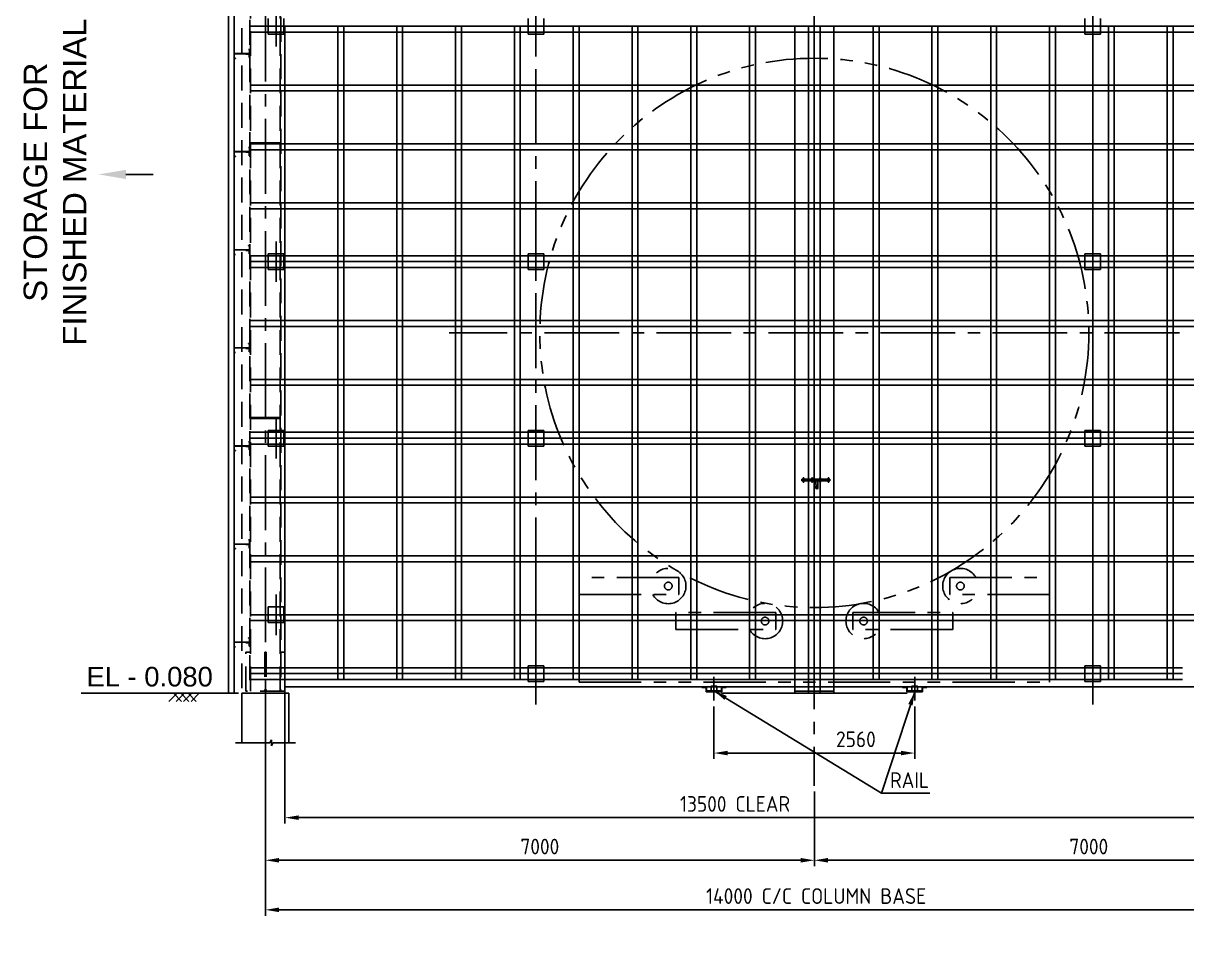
# Model space of a CAD drawing. Header units: millimetres. Extents: x -66 to 3621, y -1 to 3307.
# Drawn here: x 1329.3 to 1626, y 2912.9 to 3148 of the extents above; entities that cross this region are included whole.
import ezdxf
from ezdxf.enums import TextEntityAlignment as Align

# ---------------------------------------------------------------- set-up
doc = ezdxf.new("R2010")
doc.units = ezdxf.units.MM
for name, pattern in [('CENTER2', [28.575, 19.05, -3.175, 3.175, -3.175]), ('DASHED2', [9.525, 6.35, -3.175]), ('PHANTOM2', [31.75, 15.875, -3.175, 3.175, -3.175, 3.175, -3.175])]:
    doc.linetypes.add(name, pattern=pattern)
doc.styles.add('ACISOTS', font='isocp.shx')
doc.styles.get("Standard").update_dxf_attribs({"font": 'arial.ttf'})
doc.dimstyles.new('ISO-25', dxfattribs={"dimtxt": 4, "dimasz": 3.5, "dimexe": 1.5, "dimexo": 1.5, "dimgap": 1.5, "dimtad": 1, "dimtxsty": 'Standard', "dimcen": 0, "dimadec": 0, "dimazin": 0, "dimtfac": 1, "dimtmove": 0, "dimatfit": 3, "dimfxl": 1, "dimarcsym": 0})

# ---------------------------------------------------------------- blocks, each defined once
blk = doc.blocks.new('A$7E95131028261A5')
blk.add_line((3.5, 0.58), (0, 0.58))
blk.add_solid([(3.5, 0), (3.5, 1.17), (7, 0.58)])
blk = doc.blocks.new('*D6200')
at = {"color": 0, "lineweight": -2}
for p, q in [((1532.55, 3197.28), (1717.8, 3197.28)), ((1716.3, 2980.78), (1716.3, 3193.78)), ((1705.19, 2977.28), (1717.8, 2977.28))]:
    blk.add_line(p, q, dxfattribs=at)
at = {"color": 0}
for points in [[(1716.88, 3193.78), (1715.72, 3193.78), (1716.3, 3197.28)], [(1715.72, 2980.78), (1716.88, 2980.78), (1716.3, 2977.28)]]:
    blk.add_solid(points, dxfattribs=at)
at = {"layer": 'Defpoints', "color": 0}
for p in [(1531.05, 3197.28), (1716.3, 3197.28), (1703.69, 2977.28)]:
    blk.add_point(p, dxfattribs=at)
at = {"color": 0, "insert": (1712.8, 3087.28), "char_height": 4, "attachment_point": 5, "rotation": 90, "style": 'ACISOTS'}
blk.add_mtext('11000', dxfattribs=at)
blk = doc.blocks.new('*D6206')
at = {"color": 0, "lineweight": -2}
for p, q in [((1391.05, 2969.06), (1391.05, 2920.58)), ((1671.05, 2960.23), (1671.05, 2920.58)), ((1394.55, 2922.08), (1667.55, 2922.08))]:
    blk.add_line(p, q, dxfattribs=at)
at = {"color": 0}
for points in [[(1394.55, 2922.66), (1394.55, 2921.5), (1391.05, 2922.08)], [(1667.55, 2921.5), (1667.55, 2922.66), (1671.05, 2922.08)]]:
    blk.add_solid(points, dxfattribs=at)
at = {"layer": 'Defpoints', "color": 0}
for p in [(1391.05, 2970.56), (1671.05, 2961.73), (1671.05, 2922.08)]:
    blk.add_point(p, dxfattribs=at)
at = {"color": 0, "insert": (1531.51, 2925.58), "char_height": 4, "attachment_point": 5, "style": 'ACISOTS'}
blk.add_mtext('14000 C/C COLUMN BASE', dxfattribs=at)
blk = doc.blocks.new('*D6207')
at = {"color": 0, "lineweight": -2}
for p, q in [((1396.05, 2975.78), (1396.05, 2944.07)), ((1666.05, 2975.78), (1666.05, 2944.07)), ((1662.55, 2945.57), (1399.55, 2945.57))]:
    blk.add_line(p, q, dxfattribs=at)
at = {"color": 0}
for points in [[(1399.55, 2946.15), (1399.55, 2944.99), (1396.05, 2945.57)], [(1662.55, 2944.99), (1662.55, 2946.15), (1666.05, 2945.57)]]:
    blk.add_solid(points, dxfattribs=at)
at = {"layer": 'Defpoints', "color": 0}
for p in [(1396.05, 2977.28), (1666.05, 2977.28), (1396.05, 2945.57)]:
    blk.add_point(p, dxfattribs=at)
at = {"color": 0, "insert": (1510.83, 2949.07), "char_height": 4, "attachment_point": 5, "style": 'ACISOTS'}
blk.add_mtext('13500 CLEAR', dxfattribs=at)
blk = doc.blocks.new('*D6208')
at = {"color": 0, "lineweight": -2}
for p, q in [((1671.05, 2960.23), (1671.05, 2933.21)), ((1531.05, 2952.22), (1531.05, 2933.21)), ((1534.55, 2934.71), (1667.55, 2934.71))]:
    blk.add_line(p, q, dxfattribs=at)
at = {"color": 0}
for points in [[(1534.55, 2935.3), (1534.55, 2934.13), (1531.05, 2934.71)], [(1667.55, 2934.13), (1667.55, 2935.3), (1671.05, 2934.71)]]:
    blk.add_solid(points, dxfattribs=at)
at = {"layer": 'Defpoints', "color": 0}
for p in [(1671.05, 2961.73), (1531.05, 2953.72), (1671.05, 2934.71)]:
    blk.add_point(p, dxfattribs=at)
at = {"color": 0, "insert": (1601.05, 2938.21), "char_height": 4, "attachment_point": 5, "style": 'ACISOTS'}
blk.add_mtext('7000', dxfattribs=at)
blk = doc.blocks.new('*D6209')
at = {"color": 0, "lineweight": -2}
for p, q in [((1391.05, 2969.06), (1391.05, 2933.21)), ((1531.05, 2952.22), (1531.05, 2933.21)), ((1527.55, 2934.71), (1394.55, 2934.71))]:
    blk.add_line(p, q, dxfattribs=at)
at = {"color": 0}
for points in [[(1394.55, 2935.3), (1394.55, 2934.13), (1391.05, 2934.71)], [(1527.55, 2934.13), (1527.55, 2935.3), (1531.05, 2934.71)]]:
    blk.add_solid(points, dxfattribs=at)
at = {"layer": 'Defpoints', "color": 0}
for p in [(1391.05, 2970.56), (1531.05, 2953.72), (1391.05, 2934.71)]:
    blk.add_point(p, dxfattribs=at)
at = {"color": 0, "insert": (1461.05, 2938.21), "char_height": 4, "attachment_point": 5, "style": 'ACISOTS'}
blk.add_mtext('7000', dxfattribs=at)
blk = doc.blocks.new('*D6210')
at = {"color": 0, "lineweight": -2}
for p, q in [((1505.45, 2973.9), (1505.45, 2960.54)), ((1556.65, 2973.9), (1556.65, 2960.54)), ((1508.95, 2962.04), (1553.15, 2962.04))]:
    blk.add_line(p, q, dxfattribs=at)
at = {"color": 0}
for points in [[(1508.95, 2962.62), (1508.95, 2961.46), (1505.45, 2962.04)], [(1553.15, 2961.46), (1553.15, 2962.62), (1556.65, 2962.04)]]:
    blk.add_solid(points, dxfattribs=at)
at = {"layer": 'Defpoints', "color": 0}
for p in [(1505.45, 2975.4), (1556.65, 2975.4), (1556.65, 2962.04)]:
    blk.add_point(p, dxfattribs=at)
at = {"color": 0, "insert": (1541.65, 2965.54), "char_height": 4, "attachment_point": 5, "style": 'ACISOTS'}
blk.add_mtext('2560', dxfattribs=at)
blk = doc.blocks.new('A$7E9510B2D7BB')
at = {"color": 4}
for p, q in [((61, 200), (0, 200)), ((0, 200), (0, 183)), ((0, 183), (1.8, 183)), ((1.8, 183), (1.8, 198.2)), ((59.2, 198.2), (1.8, 198.2)), ((59.2, 198.2), (59.2, 0)), ((61, 200), (61, 1.8)), ((59.2, 0), (114.2, 0)), ((61, 1.8), (112.4, 1.8)), ((112.4, 1.8), (112.4, 17)), ((112.4, 17), (114.2, 17)), ((114.2, 0), (114.2, 17))]:
    blk.add_line(p, q, dxfattribs=at)
blk = doc.blocks.new('A$7E96CD2D2E318')
for p, q in [((0, 1), (0, 0)), ((0, 1), (0.12, 1)), ((0, 0), (1, 0)), ((0.12, 1), (0.12, 0.12)), ((1, 0.12), (0.12, 0.12)), ((1, 0), (1, 0.12))]:
    blk.add_line(p, q)
blk = doc.blocks.new('A$7E96DB8213A1')
for p, q in [((0, 1.99), (0.27, 1.99)), ((0, 1.99), (0, 1.59)), ((0.27, 1.59), (0, 1.59)), ((0.39, 1.99), (2.03, 1.99)), ((2.03, 1.59), (0.39, 1.59)), ((2.15, 1.99), (3.68, 1.99)), ((3.68, 1.59), (2.15, 1.59)), ((2.85, 1.59), (2.85, 0.85)), ((2.85, 0.85), (2.89, 0.83)), ((2.85, 0.53), (2.89, 0.55)), ((2.85, 0.53), (2.85, 0.18)), ((2.85, 0.18), (2.96, 0)), ((2.89, 0.83), (2.89, 0.55)), ((2.96, 0), (3.17, 0)), ((3.28, 0.18), (3.17, 0)), ((3.28, 0.85), (3.24, 0.83)), ((3.24, 0.83), (3.24, 0.55)), ((3.28, 0.53), (3.24, 0.55)), ((3.28, 1.59), (3.28, 0.85)), ((3.28, 0.53), (3.28, 0.18)), ((3.8, 1.99), (5.37, 1.99)), ((5.37, 1.59), (3.8, 1.59)), ((5.5, 1.99), (5.71, 1.99)), ((5.71, 1.59), (5.5, 1.59)), ((5.71, 1.99), (5.71, 1.59))]:
    blk.add_line(p, q)
for points in [[(0.27, 2.21), (0.39, 2.21), (0.39, 1.36), (0.27, 1.36)], [(2.03, 2.21), (2.15, 2.21), (2.15, 1.36), (2.03, 1.36)], [(3.04, 0.39), (3.09, 0.39), (3.09, 0.06), (3.04, 0.06)], [(3.68, 2.21), (3.8, 2.21), (3.8, 1.36), (3.68, 1.36)], [(5.37, 2.21), (5.5, 2.21), (5.5, 1.36), (5.37, 1.36)]]:
    blk.add_lwpolyline(points, close=True)
blk = doc.blocks.new('A$7E9AD11102A1F8')
for p, q in [((1.66, 0.77), (1.66, 13.43)), ((13.66, 0.77), (13.66, 13.43)), ((0, 0.77), (8.77, 0.77)), ((8.77, 0.77), (9.18, 1.53)), ((9.18, 1.53), (9.18, 0)), ((9.58, 0.77), (9.18, 0)), ((9.58, 0.77), (15.32, 0.77))]:
    blk.add_line(p, q)

msp = doc.modelspace()

# ---------------------------------------------------------------- linework, layer by layer
at = {"linetype": 'CENTER2'}
for p, q in [((1531.04978, 3220.83913), (1531.04978, 2953.71577)), ((1531.04978, 2974.42961), (1531.04978, 3160.60529)), ((1460.04978, 2974.42961), (1460.04978, 3147.27745)), ((1624.13762, 3069.11745), (1437.96194, 3069.11745)), ((1505.44978, 2981.47369), (1505.44978, 2975.40002)), ((1556.64978, 2981.47369), (1556.64978, 2975.40002))]:
    msp.add_line(p, q, dxfattribs=at)
at = {"color": 3, "linetype": 'CENTER2'}
for p, q in [((1391.04978, 2961.72663), (1391.04978, 3187.30137)), ((1460.04978, 2974.42961), (1460.04978, 3147.27745)), ((1602.04978, 2974.42961), (1602.04978, 3147.27745))]:
    msp.add_line(p, q, dxfattribs=at)
at = {"color": 2, "linetype": 'DASHED2'}
for p, q in [((1394.85778, 2977.77745), (1394.85778, 3177.9158)), ((1395.02978, 3178.25458), (1395.02978, 2977.77745)), ((1385.06978, 3175.38923), (1385.06978, 2977.27745)), ((1387.06978, 3177.45934), (1387.06978, 2977.77745)), ((1387.24178, 2977.77745), (1387.24178, 3177.15493)), ((1386.04978, 2977.77745), (1386.04978, 2987.77745)), ((1387.06978, 2987.77745), (1386.04978, 2987.77745)), ((1390.88978, 2987.77745), (1390.88978, 2977.77745)), ((1391.20978, 2987.77745), (1390.88978, 2987.77745)), ((1391.20978, 2987.77745), (1391.20978, 2977.77745)), ((1395.02978, 2987.77745), (1396.04978, 2987.77745)), ((1396.04978, 2977.77745), (1386.04978, 2977.77745))]:
    msp.add_line(p, q, dxfattribs=at)
for p, q in [((1381.66978, 3175.28923), (1381.66978, 2977.27745)), ((1381.66978, 3175.28923), (1381.66978, 2977.27745)), ((1383.06978, 3175.34935), (1383.06978, 2977.27745)), ((1393.77978, 3152.45143), (1393.77978, 3142.10347)), ((1460.04978, 3153.67597), (1460.04978, 3140.10347)), ((1602.04978, 3153.67597), (1602.04978, 3140.10347)), ((1391.77978, 3149.27745), (1391.77978, 3145.27745)), ((1395.77978, 3149.27745), (1395.77978, 3145.27745)), ((1458.04978, 3149.27745), (1458.04978, 3145.27745)), ((1462.04978, 3149.27745), (1462.04978, 3145.27745)), ((1600.04978, 3149.27745), (1600.04978, 3145.27745)), ((1604.04978, 3149.27745), (1604.04978, 3145.27745)), ((1387.06978, 3147.27745), (1674.85778, 3147.27745)), ((1387.06978, 3145.77745), (1674.85778, 3145.77745)), ((1391.77978, 3147.27745), (1395.77978, 3147.27745)), ((1391.77978, 3145.27745), (1395.77978, 3145.27745)), ((1396.04978, 2980.77745), (1396.04978, 3147.27745)), ((1409.54978, 2980.77745), (1409.54978, 3147.27745)), ((1411.04978, 2980.77745), (1411.04978, 3147.27745)), ((1424.54978, 2980.77745), (1424.54978, 3147.27745)), ((1426.04978, 2980.77745), (1426.04978, 3147.27745)), ((1439.54978, 2980.77745), (1439.54978, 3147.27745)), ((1441.04978, 2980.77745), (1441.04978, 3147.27745)), ((1454.54978, 2980.77745), (1454.54978, 3147.27745)), ((1456.04978, 2980.77745), (1456.04978, 3147.27745)), ((1458.04978, 3147.27745), (1462.04978, 3147.27745)), ((1458.04978, 3145.27745), (1462.04978, 3145.27745)), ((1469.54978, 2980.77745), (1469.54978, 3147.27745)), ((1471.04978, 2980.77745), (1471.04978, 3147.27745)), ((1484.54978, 2980.77745), (1484.54978, 3147.27745)), ((1486.04978, 2980.77745), (1486.04978, 3147.27745)), ((1499.54978, 2980.77745), (1499.54978, 3147.27745)), ((1501.04978, 2980.77745), (1501.04978, 3147.27745)), ((1514.54978, 2980.77745), (1514.54978, 3147.27745)), ((1516.04978, 2980.77745), (1516.04978, 3147.27745)), ((1526.04978, 3147.27745), (1526.04978, 2977.27745)), ((1526.04978, 3147.27745), (1526.04978, 2977.27745)), ((1529.54978, 2977.27745), (1529.54978, 3147.27745)), ((1532.54978, 2977.27745), (1532.54978, 3147.27745)), ((1536.04978, 3147.27745), (1536.04978, 2977.27745)), ((1546.04978, 2980.77745), (1546.04978, 3147.27745)), ((1547.54978, 2980.77745), (1547.54978, 3147.27745)), ((1561.04978, 2980.77745), (1561.04978, 3147.27745)), ((1562.54978, 2980.77745), (1562.54978, 3147.27745)), ((1576.04978, 2980.77745), (1576.04978, 3147.27745)), ((1577.54978, 2980.77745), (1577.54978, 3147.27745)), ((1591.04978, 2980.11745), (1591.04978, 3147.27745)), ((1592.54978, 2980.77745), (1592.54978, 3147.27745)), ((1604.04978, 3147.27745), (1600.04978, 3147.27745)), ((1604.04978, 3145.27745), (1600.04978, 3145.27745)), ((1606.04978, 2980.77745), (1606.04978, 3147.27745)), ((1607.54978, 2980.77745), (1607.54978, 3147.27745)), ((1621.04978, 2980.77745), (1621.04978, 3147.27745)), ((1622.54978, 2980.77745), (1622.54978, 3147.27745)), ((1387.06978, 3132.27745), (1674.85778, 3132.27745)), ((1387.06978, 3130.77745), (1674.85778, 3130.77745)), ((1387.06978, 3117.27745), (1674.85778, 3117.27745)), ((1387.06978, 3115.77745), (1674.85778, 3115.77745)), ((1394.85778, 3117.59745), (1387.24178, 3117.59745)), ((1394.85778, 3117.27745), (1387.24178, 3117.27745)), ((1387.06978, 3102.27745), (1674.85778, 3102.27745)), ((1387.06978, 3100.77745), (1674.85778, 3100.77745)), ((1460.04978, 3097.36213), (1460.04978, 3083.78963)), ((1602.04978, 3095.67597), (1602.04978, 3082.10347)), ((1393.77978, 3092.45143), (1393.77978, 3082.10347)), ((1391.77978, 3089.27745), (1391.77978, 3085.27745)), ((1391.77978, 3089.27745), (1395.77978, 3089.27745)), ((1395.77978, 3089.27745), (1395.77978, 3085.27745)), ((1458.04978, 3089.27745), (1458.04978, 3085.27745)), ((1458.04978, 3089.27745), (1462.04978, 3089.27745)), ((1462.04978, 3089.27745), (1462.04978, 3085.27745)), ((1604.04978, 3089.27745), (1600.04978, 3089.27745)), ((1600.04978, 3089.27745), (1600.04978, 3085.27745)), ((1604.04978, 3089.27745), (1604.04978, 3085.27745)), ((1387.06978, 3088.77745), (1674.85778, 3088.77745)), ((1387.06978, 3087.27745), (1674.85778, 3087.27745)), ((1391.77978, 3087.27745), (1395.77978, 3087.27745)), ((1458.04978, 3087.27745), (1462.04978, 3087.27745)), ((1604.04978, 3087.27745), (1600.04978, 3087.27745)), ((1387.06978, 3085.77745), (1674.85778, 3085.77745)), ((1391.77978, 3085.27745), (1395.77978, 3085.27745)), ((1458.04978, 3085.27745), (1462.04978, 3085.27745)), ((1604.04978, 3085.27745), (1600.04978, 3085.27745)), ((1387.06978, 3072.27745), (1674.85778, 3072.27745)), ((1387.06978, 3070.77745), (1674.85778, 3070.77745)), ((1387.06978, 3057.27745), (1674.85778, 3057.27745)), ((1387.06978, 3055.77745), (1674.85778, 3055.77745)), ((1460.04978, 3050.67597), (1460.04978, 3037.10347)), ((1602.04978, 3050.67597), (1602.04978, 3037.10347)), ((1394.85778, 3047.59745), (1387.24178, 3047.59745)), ((1393.77978, 3047.45143), (1393.77978, 3037.10347)), ((1394.85778, 3047.27745), (1387.24178, 3047.27745)), ((1387.06978, 3043.77745), (1674.85778, 3043.77745)), ((1387.06978, 3042.27745), (1674.85778, 3042.27745)), ((1391.77978, 3044.27745), (1391.77978, 3040.27745)), ((1391.77978, 3044.27745), (1395.77978, 3044.27745)), ((1391.77978, 3042.27745), (1395.77978, 3042.27745)), ((1395.77978, 3044.27745), (1395.77978, 3040.27745)), ((1458.04978, 3044.27745), (1458.04978, 3040.27745)), ((1458.04978, 3044.27745), (1462.04978, 3044.27745)), ((1458.04978, 3042.27745), (1462.04978, 3042.27745)), ((1462.04978, 3044.27745), (1462.04978, 3040.27745)), ((1604.04978, 3044.27745), (1600.04978, 3044.27745)), ((1600.04978, 3044.27745), (1600.04978, 3040.27745)), ((1604.04978, 3042.27745), (1600.04978, 3042.27745)), ((1604.04978, 3044.27745), (1604.04978, 3040.27745)), ((1387.06978, 3040.77745), (1674.85778, 3040.77745)), ((1391.77978, 3040.27745), (1395.77978, 3040.27745)), ((1458.04978, 3040.27745), (1462.04978, 3040.27745)), ((1604.04978, 3040.27745), (1600.04978, 3040.27745)), ((1387.06978, 3027.27745), (1674.85778, 3027.27745)), ((1387.06978, 3025.77745), (1674.85778, 3025.77745)), ((1387.06978, 3012.27745), (1674.85778, 3012.27745)), ((1387.06978, 3010.77745), (1674.85778, 3010.77745)), ((1460.04978, 3005.67597), (1460.04978, 2992.10347)), ((1602.04978, 3005.67597), (1602.04978, 2992.10347)), ((1393.77978, 3002.45143), (1393.77978, 2992.10347)), ((1387.06978, 2997.27745), (1674.85778, 2997.27745)), ((1391.77978, 2999.27745), (1391.77978, 2995.27745)), ((1391.77978, 2999.27745), (1395.77978, 2999.27745)), ((1391.77978, 2997.27745), (1395.77978, 2997.27745)), ((1395.77978, 2999.27745), (1395.77978, 2995.27745)), ((1387.06978, 2995.77745), (1674.85778, 2995.77745)), ((1391.77978, 2995.27745), (1395.77978, 2995.27745)), ((1387.06978, 2983.77745), (1624.94289, 2983.77745)), ((1387.06978, 2982.27745), (1624.94289, 2982.27745)), ((1396.04978, 2967.18118), (1396.04978, 2984.71233)), ((1458.04978, 2984.27745), (1458.04978, 2980.27745)), ((1458.04978, 2984.27745), (1462.04978, 2984.27745)), ((1458.04978, 2982.27745), (1462.04978, 2982.27745)), ((1462.04978, 2984.27745), (1462.04978, 2980.27745)), ((1604.04978, 2984.27745), (1600.04978, 2984.27745)), ((1600.04978, 2984.27745), (1600.04978, 2980.27745)), ((1604.04978, 2982.27745), (1600.04978, 2982.27745)), ((1604.04978, 2984.27745), (1604.04978, 2980.27745)), ((1387.06978, 2980.77745), (1624.94289, 2980.77745)), ((1458.04978, 2980.27745), (1462.04978, 2980.27745)), ((1604.04978, 2980.27745), (1600.04978, 2980.27745)), ((1384.19609, 2977.27745), (1344.04502, 2977.27745)), ((1368.52976, 2977.27745), (1366.44795, 2975.19564)), ((1367.58307, 2977.27745), (1369.66489, 2975.19564)), ((1370.40925, 2977.27745), (1368.32743, 2975.19564)), ((1369.46256, 2977.27745), (1371.54437, 2975.19564)), ((1372.28874, 2977.27745), (1370.20692, 2975.19564)), ((1371.34204, 2977.27745), (1373.42386, 2975.19564)), ((1374.16823, 2977.27745), (1372.08641, 2975.19564)), ((1385.04978, 2977.27745), (1397.04978, 2977.27745)), ((1396.04978, 2978.87745), (1666.04978, 2978.87745)), ((1502.34978, 2978.87745), (1503.54978, 2978.87745)), ((1502.34978, 2978.87745), (1502.34978, 2978.75745)), ((1502.34978, 2978.75745), (1503.42978, 2978.75745)), ((1503.42978, 2977.67745), (1503.42978, 2978.75745)), ((1503.42978, 2977.67745), (1507.46978, 2977.67745)), ((1503.54978, 2978.87745), (1503.54978, 2977.67745)), ((1507.34978, 2977.91745), (1503.54978, 2977.91745)), ((1508.54978, 2978.87745), (1507.34978, 2978.87745)), ((1507.34978, 2978.87745), (1507.34978, 2977.67745)), ((1507.34978, 2977.67745), (1507.34978, 2977.91745)), ((1507.34978, 2977.27745), (1554.74978, 2977.27745)), ((1507.34978, 2977.27745), (1554.74978, 2977.27745)), ((1507.46978, 2977.67745), (1507.46978, 2978.75745)), ((1508.54978, 2978.75745), (1507.46978, 2978.75745)), ((1508.54978, 2978.87745), (1508.54978, 2978.75745)), ((1536.04978, 2977.77745), (1526.04978, 2977.77745)), ((1553.54978, 2978.87745), (1554.74978, 2978.87745)), ((1553.54978, 2978.87745), (1553.54978, 2978.75745)), ((1553.54978, 2978.75745), (1554.62978, 2978.75745)), ((1554.62978, 2977.67745), (1554.62978, 2978.75745)), ((1554.62978, 2977.67745), (1558.66978, 2977.67745)), ((1554.74978, 2978.87745), (1554.74978, 2977.67745)), ((1558.54978, 2977.91745), (1554.74978, 2977.91745)), ((1559.74978, 2978.87745), (1558.54978, 2978.87745)), ((1558.54978, 2978.87745), (1558.54978, 2977.67745)), ((1558.54978, 2977.67745), (1558.54978, 2977.91745)), ((1558.66978, 2977.67745), (1558.66978, 2978.75745)), ((1559.74978, 2978.75745), (1558.66978, 2978.75745)), ((1559.74978, 2978.87745), (1559.74978, 2978.75745))]:
    msp.add_line(p, q)
at = {"color": 6, "linetype": 'PHANTOM2'}
for p, q in [((1471.04978, 2980.11745), (1471.04978, 3005.17099)), ((1591.04978, 2980.11745), (1591.04978, 3005.17099)), ((1471.04978, 2980.11745), (1591.04978, 2980.11745))]:
    msp.add_line(p, q, dxfattribs=at)
for points in [[(1602.04978, 3147.27745), (1531.04978, 3147.27745), (1531.04978, 2978.87745), (1602.04978, 2978.87745)], [(1506.14978, 2977.91745), (1504.74978, 2977.91745), (1504.74978, 2979.11745), (1506.14978, 2979.11745)], [(1557.34978, 2977.91745), (1555.94978, 2977.91745), (1555.94978, 2979.11745), (1557.34978, 2979.11745)]]:
    msp.add_lwpolyline(points, close=True)
for points in [[(1496.51805, 3002.42613), (1496.51805, 3006.77099), (1471.04978, 3006.77099), (1471.04978, 3002.42613)], [(1565.58151, 3002.42613), (1565.58151, 3006.77099), (1591.04978, 3006.77099), (1591.04978, 3002.42613)], [(1521.20743, 2993.51151), (1521.20743, 2997.85637), (1495.73916, 2997.85637), (1495.73916, 2993.51151)], [(1540.89212, 2993.51151), (1540.89212, 2997.85637), (1566.36039, 2997.85637), (1566.36039, 2993.51151)]]:
    msp.add_lwpolyline(points, close=True, dxfattribs=at)
for centre, radius in [((1531.04978, 3069.11745), 70), ((1493.79978, 3004.59856), 0.97164), ((1568.29978, 3004.59856), 0.97164), ((1518.48916, 2995.68394), 0.97164), ((1543.61039, 2995.68394), 0.97164)]:
    msp.add_circle(centre, radius, dxfattribs=at)
for centre, start, end in [((1493.79978, 3004.59856), 208.8659693, 151.1340307), ((1568.29978, 3004.59856), 28.8659693, 331.1340307), ((1518.48916, 2995.68394), 208.8659693, 151.1340307), ((1543.61039, 2995.68394), 28.8659693, 331.1340307)]:
    msp.add_arc(centre, 4.5, start, end, dxfattribs=at)

# ---------------------------------------------------------------- block references
for name, p, xscale, yscale, zscale, rotation in [('A$7E9510B2D7BB', (1387.06978, 3139.09345), 0.02, 0.02, 0.02, 90.00000000000001), ('A$7E9510B2D7BB', (1387.06978, 3114.09345), 0.02, 0.02, 0.02, 90.00000000000001), ('A$7E95131028261A5', (1362.46884, 3110.67449), 2, 2, 2, 180), ('A$7E9510B2D7BB', (1387.06978, 3089.09345), 0.02, 0.02, 0.02, 90.00000000000001), ('A$7E9510B2D7BB', (1387.06978, 3064.09345), 0.02, 0.02, 0.02, 90.00000000000001), ('A$7E9510B2D7BB', (1387.06978, 3039.09345), 0.02, 0.02, 0.02, 90.00000000000001), ('A$7E9510B2D7BB', (1387.06978, 3014.09345), 0.02, 0.02, 0.02, 90.00000000000001), ('A$7E9510B2D7BB', (1387.06978, 2989.09345), 0.02, 0.02, 0.02, 90.00000000000001)]:
    msp.add_blockref(name, p, dxfattribs=dict(xscale=xscale, yscale=yscale, zscale=zscale, rotation=rotation))
at = {"rotation": 180}
for p in [(1387.06978, 3140.27745), (1387.06978, 3115.27745), (1387.06978, 3090.27745), (1387.06978, 3065.27745), (1387.06978, 3040.27745), (1387.06978, 3015.27745)]:
    msp.add_blockref('A$7E96CD2D2E318', p, dxfattribs=at)
at = {"xscale": 1.25, "yscale": 1.25, "zscale": 1.25}
msp.add_blockref('A$7E96DB8213A1', (1527.87167, 3029.39278), dxfattribs=at)
at = {"color": 2, "linetype": 'DASHED2', "rotation": 180}
msp.add_blockref('A$7E96CD2D2E318', (1387.06978, 2990.27745), dxfattribs=at)
msp.add_blockref('A$7E9AD11102A1F8', (1383.38882, 2963.85191))

# ---------------------------------------------------------------- texts
at = {"color": 130}
msp.add_text('EL - 0.080', height=5, dxfattribs=at).set_placement((1345.4173, 2981.5038), align=Align.MIDDLE_LEFT)
at = {"insert": (1337.43378, 3107.55052), "char_height": 6, "attachment_point": 5, "rotation": 90}
msp.add_mtext('STORAGE FOR\\PFINISHED MATERIAL', dxfattribs=at)
at = {"insert": (1555.33235, 2955.14033), "char_height": 4, "attachment_point": 5, "style": 'ACISOTS'}
msp.add_mtext('RAIL', dxfattribs=at)

# ---------------------------------------------------------------- dimensions: what is measured, and where the dimension line sits
dim = msp.add_linear_dim(base=(1716.29916, 3197.27745), p1=(1703.69449, 2977.27745), p2=(1531.04978, 3197.27745), angle=90, dimstyle='ISO-25', override={"dimtxt": 4, "dimlfac": 50, "dimtxsty": 'ACISOTS'})
dim.commit()
dim.dimension.update_dxf_attribs({"geometry": '*D6200', "text_midpoint": (1716.29916, 3087.27745), "dimtype": 160})
for base, p1, p2, text, picture, middle in [((1396.04978, 2945.57109), (1666.04978, 2977.27745), (1396.04978, 2977.27745), '<> CLEAR', '*D6207', (1510.83381, 2945.57109)), ((1671.04978, 2922.0791), (1391.04978, 2970.56338), (1671.04978, 2961.72663), '<> C/C COLUMN BASE', '*D6206', (1531.50783, 2922.0791))]:
    dim = msp.add_linear_dim(base=base, p1=p1, p2=p2, text=text, dimstyle='ISO-25', override={"dimtxt": 4, "dimlfac": 50, "dimtxsty": 'ACISOTS'})
    dim.commit()
    dim.dimension.update_dxf_attribs({"geometry": picture, "text_midpoint": middle, "dimtype": 160})
for base, p1, p2, picture, middle in [((1556.64978, 2962.03967), (1505.44978, 2975.40002), (1556.64978, 2975.40002), '*D6210', (1541.64901, 2962.03967)), ((1391.04978, 2934.71265), (1531.04978, 2953.71577), (1391.04978, 2970.56338), '*D6209', (1461.04978, 2934.71265)), ((1671.04978, 2934.71265), (1531.04978, 2953.71577), (1671.04978, 2961.72663), '*D6208', (1601.04978, 2934.71265))]:
    dim = msp.add_linear_dim(base=base, p1=p1, p2=p2, dimstyle='ISO-25', override={"dimtxt": 4, "dimlfac": 50, "dimtxsty": 'ACISOTS'})
    dim.commit()
    dim.dimension.update_dxf_attribs({"geometry": picture, "text_midpoint": middle, "dimtype": 160})

# ---------------------------------------------------------------- leaders
for points in [[(1505.44978, 2977.91745), (1548.1766, 2951.7967), (1560.50979, 2951.7967)], [(1556.64978, 2977.67745), (1548.1766, 2951.7967), (1560.50979, 2951.7967)]]:
    msp.add_leader(points, dimstyle='ISO-25', override={"dimtad": 0})

doc.saveas('drawing.dxf')
